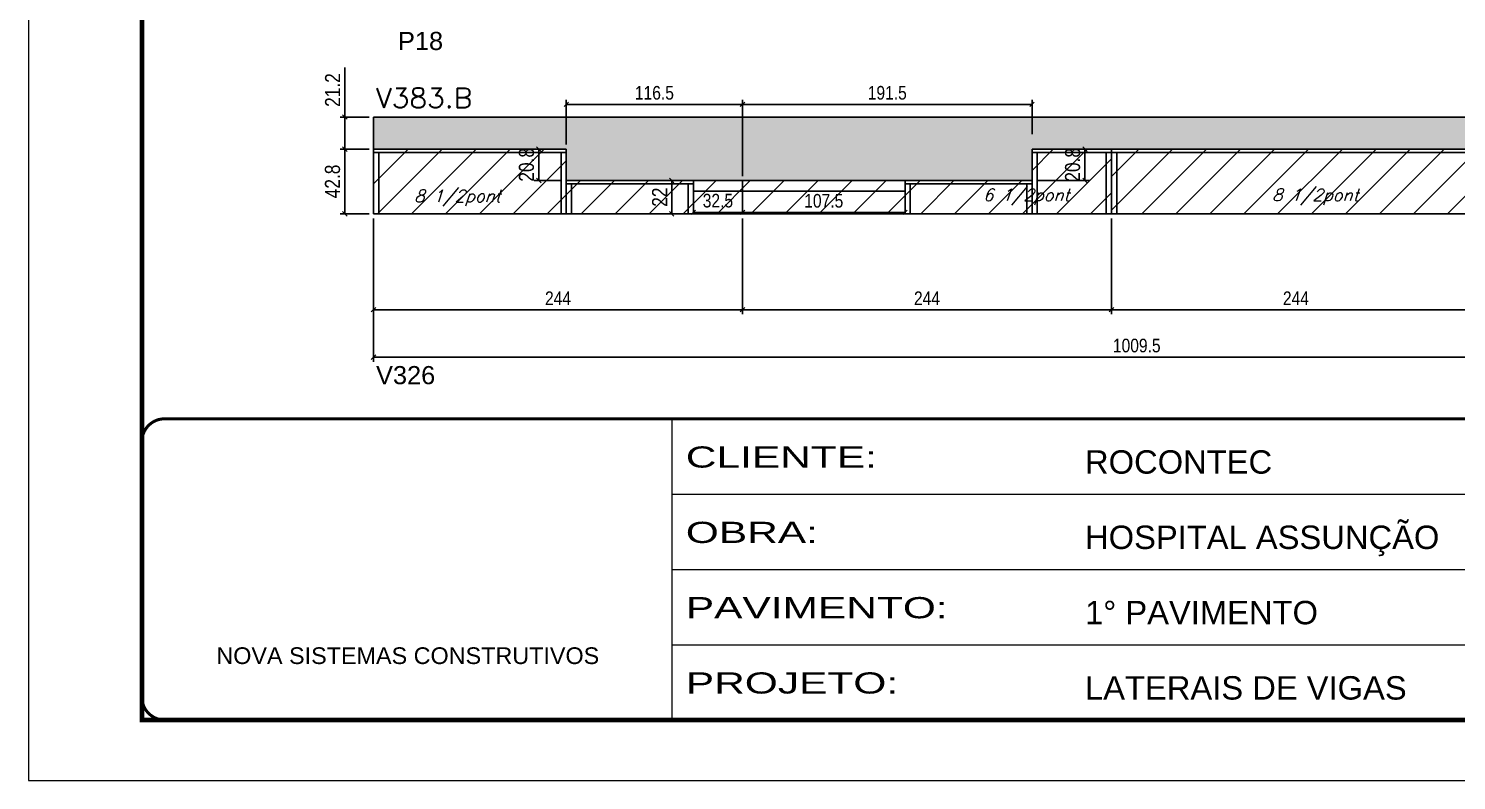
# Model space of a CAD drawing. Extents: x 137137 to 143418, y 10464 to 34486.
# Drawn here: x 138736 to 139680, y 27693 to 28190 of the extents above; entities that cross this region are included whole.
import ezdxf

# ---------------------------------------------------------------- set-up
doc = ezdxf.new("R2010")
doc.units = 0
doc.linetypes.add('CONTINUO', pattern=[0])
doc.linetypes.add('DASHED', pattern=[0.75, 0.5, -0.25])
for name, color, linetype in [('5', 5, 'Continuous'), ('COTA', 241, 'Continuous'), ('Painéis', 200, 'Continuous'), ('SARR_2.2x7', 40, 'Continuous'), ('SARR_3.5x7', 81, 'Continuous'), ('texto', 7, 'Continuous')]:
    doc.layers.add(name, color=color, linetype=linetype)
for name, color, linetype, lineweight in [('Escoras', 2, 'Continuous', 25), ('Folhas', 255, 'Continuous', 9), ('Hachura', 251, 'Continuous', 9), ('SARRAFO DE PRESSAO', 251, 'DASHED', 9), ('Texto Seção', 7, 'Continuous', 15)]:
    doc.layers.add(name, color=color, linetype=linetype, lineweight=lineweight)
doc.styles.add('ARIAL', font='arial.ttf')
doc.styles.add('COTA TECNICA', font='techl___.ttf', dxfattribs={"height": 10})
doc.styles.add('COTA TECNICA-50', font='techl___.ttf', dxfattribs={"height": 9})
doc.styles.add('REGUA-120', font='ROMANS.shx', dxfattribs={"height": 15})
doc.styles.add('Romans', font='romans.shx')
doc.styles.get("Standard").update_dxf_attribs({"font": 'arial.ttf'})
doc.styles.add('Tecnologia', font='')
doc.styles.get('Tecnologia').set_extended_font_data('Forgotten Futurist')
doc.dimstyles.new('COTA PAINEL-50', dxfattribs={"dimtxt": 9, "dimasz": 3, "dimexe": 3, "dimexo": 3, "dimgap": 3, "dimtad": 1, "dimdec": 1, "dimzin": 12, "dimdsep": 46, "dimtxsty": 'COTA TECNICA-50', "dimblk1": 'OBLIQUE', "dimblk2": 'OBLIQUE', "dimsah": 1, "dimcen": 0.9, "dimclrd": 4, "dimclre": 4, "dimclrt": 240, "dimadec": 1, "dimazin": 3, "dimtfac": 1, "dimtdec": 1, "dimtmove": 0, "dimatfit": 3, "dimfxl": 1, "dimtolj": 1, "dimtzin": 12, "dimarcsym": 0})
doc.dimstyles.new('PAINEL', dxfattribs={"dimtxt": 10, "dimasz": 3, "dimexe": 3, "dimexo": 3, "dimgap": 3, "dimtad": 1, "dimdec": 1, "dimzin": 12, "dimdsep": 46, "dimtxsty": 'COTA TECNICA', "dimblk1": 'OBLIQUE', "dimblk2": 'OBLIQUE', "dimsah": 1, "dimcen": 0.9, "dimclrd": 4, "dimclre": 4, "dimclrt": 240, "dimadec": 1, "dimazin": 3, "dimtfac": 1, "dimtdec": 1, "dimtmove": 0, "dimatfit": 3, "dimfxl": 1, "dimtolj": 1, "dimtzin": 12, "dimarcsym": 0})
pattern_1 = [(45, (9127.53, 1299.576), (-11.2253202, 11.2253202), [])]

# ---------------------------------------------------------------- blocks, each defined once
blk = doc.blocks.new('9999999999')
at = {"color": 30, "linetype": 'CONTINUO'}
for p, q in [((98564.56, 34230.21), (98564.56, 34429.45)), ((98564.56, 34379.64), (99583.98, 34379.64)), ((98564.56, 34329.83), (99487.98, 34329.83)), ((98564.56, 34280.02), (99487.98, 34280.02))]:
    blk.add_line(p, q, dxfattribs=at)
at = {"color": 30, "linetype": 'CONTINUO', "const_width": 2}
blk.add_lwpolyline([(99583.98, 34230.21), (99583.98, 34414.45, 0.414214), (99568.98, 34429.45), (98228.98, 34429.45, 0.414214), (98213.98, 34414.45), (98213.98, 34245.21, 0.414214), (98228.98, 34230.21), (99583.98, 34230.21)], format="xyb", dxfattribs=at)
at = {"layer": 'Folhas'}
blk.add_lwpolyline([(98138.98, 34190.21), (99623.98, 34190.21), (99623.98, 35240.21), (98138.98, 35240.21)], close=True, dxfattribs=at)
at = {"layer": 'Folhas', "color": 30, "const_width": 3}
blk.add_lwpolyline([(98213.98, 34230.21), (99583.98, 34230.21), (99583.98, 35200.21), (98213.98, 35200.21)], close=True, dxfattribs=at)
at = {"color": 7, "linetype": 'Continuous', "ltscale": 5, "style": 'ARIAL'}
for s, height, p in [('ROCONTEC', 15.483, (98837.68, 34393.13)), ('HOSPITAL ASSUNÇÃO', 15.4829, (98837.68, 34343.32)), ('1° PAVIMENTO', 15.4829, (98837.68, 34293.51)), ('NOVA SISTEMAS CONSTRUTIVOS', 11.0592, (98263.19, 34267.21)), ('LATERAIS DE VIGAS', 15.4829, (98837.68, 34243.7))]:
    blk.add_text(s, height=height, dxfattribs=at).set_placement(p)
at = {"layer": 'Folhas', "color": 7, "style": 'Tecnologia', "width": 1.5}
for s, p in [('CLIENTE:', (98573.65, 34397.17)), ('OBRA:', (98573.65, 34347.31)), ('PAVIMENTO:', (98573.65, 34297.5)), ('PROJETO:', (98573.65, 34247.69))]:
    blk.add_text(s, height=14, dxfattribs=at).set_placement(p)
blk = doc.blocks.new('_Oblique')
at = {"color": 0, "linetype": 'ByBlock', "lineweight": -2}
blk.add_line((-0.5, -0.5), (0.5, 0.5), dxfattribs=at)
blk = doc.blocks.new('*D625')
at = {"layer": 'COTA', "color": 4, "linetype": 'ByBlock', "lineweight": -2, "transparency": 16777216}
for p, q in [((139088.45, 28110.55), (139070.23, 28110.55)), ((139073.23, 28110.55), (139073.23, 28089.75)), ((139088.45, 28089.75), (139070.23, 28089.75))]:
    blk.add_line(p, q, dxfattribs=at)
at = {"layer": 'Defpoints', "color": 0, "linetype": 'ByBlock', "transparency": 16777216}
for p in [(139091.45, 28110.55), (139073.23, 28089.75), (139091.45, 28089.75)]:
    blk.add_point(p, dxfattribs=at)
at = {"layer": 'COTA', "color": 4, "linetype": 'ByBlock', "lineweight": -2, "transparency": 16777216, "xscale": 3, "yscale": 3, "zscale": 3}
for p, rotation in [((139073.23, 28110.55), 90), ((139073.23, 28089.75), 270)]:
    blk.add_blockref('_Oblique', p, dxfattribs=dict(at, rotation=rotation))
at = {"layer": 'COTA', "color": 240, "linetype": 'ByBlock', "transparency": 16777216, "insert": (139065.1, 28100.15), "char_height": 10, "attachment_point": 5, "rotation": 90, "style": 'COTA TECNICA'}
blk.add_mtext('\\A1;20.8', dxfattribs=at)
blk = doc.blocks.new('*D626')
at = {"layer": 'COTA', "color": 4, "linetype": 'ByBlock', "lineweight": -2, "transparency": 16777216}
for p, q in [((139402.45, 28110.55), (139437.45, 28110.55)), ((139434.45, 28110.55), (139434.45, 28089.75)), ((139402.45, 28089.75), (139437.45, 28089.75))]:
    blk.add_line(p, q, dxfattribs=at)
at = {"layer": 'Defpoints', "color": 0, "linetype": 'ByBlock', "transparency": 16777216}
for p in [(139399.45, 28110.55), (139399.45, 28089.75), (139434.45, 28089.75)]:
    blk.add_point(p, dxfattribs=at)
at = {"layer": 'COTA', "color": 4, "linetype": 'ByBlock', "lineweight": -2, "transparency": 16777216, "xscale": 3, "yscale": 3, "zscale": 3}
for p, rotation in [((139434.45, 28110.55), 90), ((139434.45, 28089.75), 270)]:
    blk.add_blockref('_Oblique', p, dxfattribs=dict(at, rotation=rotation))
at = {"layer": 'COTA', "color": 240, "linetype": 'ByBlock', "transparency": 16777216, "insert": (139426.33, 28100.15), "char_height": 10, "attachment_point": 5, "rotation": 90, "style": 'COTA TECNICA'}
blk.add_mtext('\\A1;20.8', dxfattribs=at)
blk = doc.blocks.new('*D576')
at = {"layer": 'COTA', "color": 4, "linetype": 'ByBlock', "lineweight": -2, "transparency": 16777216}
for p, q in [((138960.95, 28110.55), (138941.93, 28110.55)), ((138944.93, 28110.55), (138944.93, 28067.75)), ((138960.95, 28067.75), (138941.93, 28067.75))]:
    blk.add_line(p, q, dxfattribs=at)
at = {"layer": 'Defpoints', "color": 0, "linetype": 'ByBlock', "transparency": 16777216}
for p in [(138963.95, 28110.55), (138944.93, 28067.75), (138963.95, 28067.75)]:
    blk.add_point(p, dxfattribs=at)
at = {"layer": 'COTA', "color": 4, "linetype": 'ByBlock', "lineweight": -2, "transparency": 16777216, "xscale": 3, "yscale": 3, "zscale": 3}
for p, rotation in [((138944.93, 28110.55), 90), ((138944.93, 28067.75), 270)]:
    blk.add_blockref('_Oblique', p, dxfattribs=dict(at, rotation=rotation))
at = {"layer": 'COTA', "color": 240, "linetype": 'ByBlock', "transparency": 16777216, "insert": (138936.84, 28089.15), "char_height": 10, "attachment_point": 5, "rotation": 90, "style": 'COTA TECNICA'}
blk.add_mtext('\\A1;42.8', dxfattribs=at)
blk = doc.blocks.new('*D577')
at = {"layer": 'COTA', "color": 4, "linetype": 'ByBlock', "lineweight": -2, "transparency": 16777216}
for p, q in [((138944.93, 28131.75), (138944.93, 28164.48)), ((138960.95, 28131.75), (138941.93, 28131.75)), ((138944.93, 28110.55), (138944.93, 28131.75)), ((138960.95, 28110.55), (138941.93, 28110.55))]:
    blk.add_line(p, q, dxfattribs=at)
at = {"layer": 'Defpoints', "color": 0, "linetype": 'ByBlock', "transparency": 16777216}
for p in [(138944.93, 28131.75), (138963.95, 28131.75), (138963.95, 28110.55)]:
    blk.add_point(p, dxfattribs=at)
at = {"layer": 'COTA', "color": 4, "linetype": 'ByBlock', "lineweight": -2, "transparency": 16777216, "xscale": 3, "yscale": 3, "zscale": 3}
for p, rotation in [((138944.93, 28131.75), 90), ((138944.93, 28110.55), 270)]:
    blk.add_blockref('_Oblique', p, dxfattribs=dict(at, rotation=rotation))
at = {"layer": 'COTA', "color": 240, "linetype": 'ByBlock', "transparency": 16777216, "insert": (138936.87, 28149.62), "char_height": 10, "attachment_point": 5, "rotation": 90, "style": 'COTA TECNICA'}
blk.add_mtext('\\A1;21.2', dxfattribs=at)
blk = doc.blocks.new('*D630')
at = {"layer": 'COTA', "color": 4, "linetype": 'ByBlock', "lineweight": -2, "transparency": 16777216}
for p, q in [((139172.45, 28089.75), (139158.14, 28089.75)), ((139161.14, 28067.75), (139161.14, 28089.75)), ((139172.45, 28067.75), (139158.14, 28067.75))]:
    blk.add_line(p, q, dxfattribs=at)
at = {"layer": 'Defpoints', "color": 0, "linetype": 'ByBlock', "transparency": 16777216}
for p in [(139161.14, 28089.75), (139175.45, 28089.75), (139175.45, 28067.75)]:
    blk.add_point(p, dxfattribs=at)
at = {"layer": 'COTA', "color": 4, "linetype": 'ByBlock', "lineweight": -2, "transparency": 16777216, "xscale": 3, "yscale": 3, "zscale": 3}
for p, rotation in [((139161.14, 28089.75), 90), ((139161.14, 28067.75), 270)]:
    blk.add_blockref('_Oblique', p, dxfattribs=dict(at, rotation=rotation))
at = {"layer": 'COTA', "color": 240, "linetype": 'ByBlock', "transparency": 16777216, "insert": (139153.14, 28078.75), "char_height": 10, "attachment_point": 5, "rotation": 90, "style": 'COTA TECNICA'}
blk.add_mtext('\\A1;22', dxfattribs=at)
blk = doc.blocks.new('*D579')
at = {"layer": 'Defpoints', "color": 0, "linetype": 'ByBlock', "transparency": 16777216}
for p in [(138963.95, 28067.75), (139207.95, 28067.75), (139207.95, 28004.33)]:
    blk.add_point(p, dxfattribs=at)
at = {"layer": 'Escoras', "color": 4, "linetype": 'ByBlock', "lineweight": -2, "transparency": 16777216}
for p, q in [((138963.95, 28064.75), (138963.95, 28001.33)), ((139207.95, 28064.75), (139207.95, 28001.33)), ((138963.95, 28004.33), (139207.95, 28004.33))]:
    blk.add_line(p, q, dxfattribs=at)
at = {"layer": 'Escoras', "color": 4, "linetype": 'ByBlock', "lineweight": -2, "transparency": 16777216, "xscale": 3, "yscale": 3, "zscale": 3, "rotation": 180}
blk.add_blockref('_Oblique', (138963.95, 28004.33), dxfattribs=at)
at = {"layer": 'Escoras', "color": 4, "linetype": 'ByBlock', "lineweight": -2, "transparency": 16777216, "xscale": 3, "yscale": 3, "zscale": 3}
blk.add_blockref('_Oblique', (139207.95, 28004.33), dxfattribs=at)
at = {"layer": 'Escoras', "color": 240, "linetype": 'ByBlock', "transparency": 16777216, "insert": (139085.95, 28011.89), "char_height": 9, "attachment_point": 5, "style": 'COTA TECNICA-50'}
blk.add_mtext('\\A1;244', dxfattribs=at)
blk = doc.blocks.new('*D580')
at = {"layer": 'Defpoints', "color": 0, "linetype": 'ByBlock', "transparency": 16777216}
for p in [(139207.95, 28067.75), (139315.45, 28068.7), (139315.45, 28067.75)]:
    blk.add_point(p, dxfattribs=at)
at = {"layer": 'Escoras', "color": 4, "linetype": 'ByBlock', "lineweight": -2, "transparency": 16777216}
for p, q in [((139207.95, 28070.75), (139207.95, 28071.7)), ((139207.95, 28068.7), (139315.45, 28068.7)), ((139315.45, 28070.75), (139315.45, 28071.7))]:
    blk.add_line(p, q, dxfattribs=at)
at = {"layer": 'Escoras', "color": 4, "linetype": 'ByBlock', "lineweight": -2, "transparency": 16777216, "xscale": 3, "yscale": 3, "zscale": 3, "rotation": 180}
blk.add_blockref('_Oblique', (139207.95, 28068.7), dxfattribs=at)
at = {"layer": 'Escoras', "color": 4, "linetype": 'ByBlock', "lineweight": -2, "transparency": 16777216, "xscale": 3, "yscale": 3, "zscale": 3}
blk.add_blockref('_Oblique', (139315.45, 28068.7), dxfattribs=at)
at = {"layer": 'Escoras', "color": 240, "linetype": 'ByBlock', "transparency": 16777216, "insert": (139261.7, 28076.3), "char_height": 9, "attachment_point": 5, "style": 'COTA TECNICA-50'}
blk.add_mtext('\\A1;107.5', dxfattribs=at)
blk = doc.blocks.new('*D631')
at = {"layer": 'Defpoints', "color": 0, "linetype": 'ByBlock', "transparency": 16777216}
for p in [(139207.95, 28067.75), (139451.95, 28067.75), (139451.95, 28004.33)]:
    blk.add_point(p, dxfattribs=at)
at = {"layer": 'Escoras', "color": 4, "linetype": 'ByBlock', "lineweight": -2, "transparency": 16777216}
for p, q in [((139207.95, 28064.75), (139207.95, 28001.33)), ((139451.95, 28064.75), (139451.95, 28001.33)), ((139207.95, 28004.33), (139451.95, 28004.33))]:
    blk.add_line(p, q, dxfattribs=at)
at = {"layer": 'Escoras', "color": 4, "linetype": 'ByBlock', "lineweight": -2, "transparency": 16777216, "xscale": 3, "yscale": 3, "zscale": 3, "rotation": 180}
blk.add_blockref('_Oblique', (139207.95, 28004.33), dxfattribs=at)
at = {"layer": 'Escoras', "color": 4, "linetype": 'ByBlock', "lineweight": -2, "transparency": 16777216, "xscale": 3, "yscale": 3, "zscale": 3}
blk.add_blockref('_Oblique', (139451.95, 28004.33), dxfattribs=at)
at = {"layer": 'Escoras', "color": 240, "linetype": 'ByBlock', "transparency": 16777216, "insert": (139329.95, 28011.89), "char_height": 9, "attachment_point": 5, "style": 'COTA TECNICA-50'}
blk.add_mtext('\\A1;244', dxfattribs=at)
blk = doc.blocks.new('*D632')
at = {"layer": 'Defpoints', "color": 0, "linetype": 'ByBlock', "transparency": 16777216}
for p in [(139451.95, 28067.75), (139695.95, 28067.75), (139695.95, 28004.33)]:
    blk.add_point(p, dxfattribs=at)
at = {"layer": 'Escoras', "color": 4, "linetype": 'ByBlock', "lineweight": -2, "transparency": 16777216}
for p, q in [((139451.95, 28064.75), (139451.95, 28001.33)), ((139695.95, 28064.75), (139695.95, 28001.33)), ((139451.95, 28004.33), (139695.95, 28004.33))]:
    blk.add_line(p, q, dxfattribs=at)
at = {"layer": 'Escoras', "color": 4, "linetype": 'ByBlock', "lineweight": -2, "transparency": 16777216, "xscale": 3, "yscale": 3, "zscale": 3, "rotation": 180}
blk.add_blockref('_Oblique', (139451.95, 28004.33), dxfattribs=at)
at = {"layer": 'Escoras', "color": 4, "linetype": 'ByBlock', "lineweight": -2, "transparency": 16777216, "xscale": 3, "yscale": 3, "zscale": 3}
blk.add_blockref('_Oblique', (139695.95, 28004.33), dxfattribs=at)
at = {"layer": 'Escoras', "color": 240, "linetype": 'ByBlock', "transparency": 16777216, "insert": (139573.95, 28011.89), "char_height": 9, "attachment_point": 5, "style": 'COTA TECNICA-50'}
blk.add_mtext('\\A1;244', dxfattribs=at)
blk = doc.blocks.new('*D633')
at = {"layer": 'Defpoints', "color": 0, "linetype": 'ByBlock', "transparency": 16777216}
for p in [(139175.45, 28068.7), (139175.45, 28068.7), (139207.95, 28068.7)]:
    blk.add_point(p, dxfattribs=at)
at = {"layer": 'Escoras', "color": 4, "linetype": 'ByBlock', "lineweight": -2, "transparency": 16777216}
blk.add_line((139207.95, 28068.7), (139175.45, 28068.7), dxfattribs=at)
at = {"layer": 'Escoras', "color": 4, "linetype": 'ByBlock', "lineweight": -2, "transparency": 16777216, "xscale": 3, "yscale": 3, "zscale": 3, "rotation": 180}
blk.add_blockref('_Oblique', (139175.45, 28068.7), dxfattribs=at)
at = {"layer": 'Escoras', "color": 4, "linetype": 'ByBlock', "lineweight": -2, "transparency": 16777216, "xscale": 3, "yscale": 3, "zscale": 3}
blk.add_blockref('_Oblique', (139207.95, 28068.7), dxfattribs=at)
at = {"layer": 'Escoras', "color": 240, "linetype": 'ByBlock', "transparency": 16777216, "insert": (139191.7, 28076.4), "char_height": 9, "attachment_point": 5, "style": 'COTA TECNICA-50'}
blk.add_mtext('\\A1;32.5', dxfattribs=at)
blk = doc.blocks.new('*D634')
at = {"layer": 'Defpoints', "color": 0, "linetype": 'ByBlock', "transparency": 16777216}
for p in [(139207.95, 28140.13), (139091.45, 28110.55), (139207.95, 28089.75)]:
    blk.add_point(p, dxfattribs=at)
at = {"layer": 'Escoras', "color": 4, "linetype": 'ByBlock', "lineweight": -2, "transparency": 16777216}
for p, q in [((139091.45, 28113.55), (139091.45, 28143.13)), ((139207.95, 28092.75), (139207.95, 28143.13)), ((139091.45, 28140.13), (139207.95, 28140.13))]:
    blk.add_line(p, q, dxfattribs=at)
at = {"layer": 'Escoras', "color": 4, "linetype": 'ByBlock', "lineweight": -2, "transparency": 16777216, "xscale": 3, "yscale": 3, "zscale": 3, "rotation": 180}
blk.add_blockref('_Oblique', (139091.45, 28140.13), dxfattribs=at)
at = {"layer": 'Escoras', "color": 4, "linetype": 'ByBlock', "lineweight": -2, "transparency": 16777216, "xscale": 3, "yscale": 3, "zscale": 3}
blk.add_blockref('_Oblique', (139207.95, 28140.13), dxfattribs=at)
at = {"layer": 'Escoras', "color": 240, "linetype": 'ByBlock', "transparency": 16777216, "insert": (139149.7, 28147.73), "char_height": 9, "attachment_point": 5, "style": 'COTA TECNICA-50'}
blk.add_mtext('\\A1;116.5', dxfattribs=at)
blk = doc.blocks.new('*D581')
at = {"layer": 'Defpoints', "color": 0, "linetype": 'ByBlock', "transparency": 16777216}
for p in [(139207.95, 28140.13), (139399.45, 28117.43), (139207.95, 28089.75)]:
    blk.add_point(p, dxfattribs=at)
at = {"layer": 'Escoras', "color": 4, "linetype": 'ByBlock', "lineweight": -2, "transparency": 16777216}
for p, q in [((139207.95, 28092.75), (139207.95, 28143.13)), ((139399.45, 28120.43), (139399.45, 28143.13)), ((139399.45, 28140.13), (139207.95, 28140.13))]:
    blk.add_line(p, q, dxfattribs=at)
at = {"layer": 'Escoras', "color": 4, "linetype": 'ByBlock', "lineweight": -2, "transparency": 16777216, "xscale": 3, "yscale": 3, "zscale": 3, "rotation": 180}
blk.add_blockref('_Oblique', (139207.95, 28140.13), dxfattribs=at)
at = {"layer": 'Escoras', "color": 4, "linetype": 'ByBlock', "lineweight": -2, "transparency": 16777216, "xscale": 3, "yscale": 3, "zscale": 3}
blk.add_blockref('_Oblique', (139399.45, 28140.13), dxfattribs=at)
at = {"layer": 'Escoras', "color": 240, "linetype": 'ByBlock', "transparency": 16777216, "insert": (139303.7, 28147.76), "char_height": 9, "attachment_point": 5, "style": 'COTA TECNICA-50'}
blk.add_mtext('\\A1;191.5', dxfattribs=at)
blk = doc.blocks.new('*D561')
at = {"layer": 'Defpoints', "color": 0, "linetype": 'ByBlock', "transparency": 16777216}
for p in [(138963.95, 28067.75), (139973.45, 28067.75), (139973.45, 27972.93)]:
    blk.add_point(p, dxfattribs=at)
at = {"layer": 'Escoras', "color": 4, "linetype": 'ByBlock', "lineweight": -2, "transparency": 16777216}
for p, q in [((138963.95, 28064.75), (138963.95, 27969.93)), ((139973.45, 28064.75), (139973.45, 27969.93)), ((138963.95, 27972.93), (139973.45, 27972.93))]:
    blk.add_line(p, q, dxfattribs=at)
at = {"layer": 'Escoras', "color": 4, "linetype": 'ByBlock', "lineweight": -2, "transparency": 16777216, "xscale": 3, "yscale": 3, "zscale": 3, "rotation": 180}
blk.add_blockref('_Oblique', (138963.95, 27972.93), dxfattribs=at)
at = {"layer": 'Escoras', "color": 4, "linetype": 'ByBlock', "lineweight": -2, "transparency": 16777216, "xscale": 3, "yscale": 3, "zscale": 3}
blk.add_blockref('_Oblique', (139973.45, 27972.93), dxfattribs=at)
at = {"layer": 'Escoras', "color": 240, "linetype": 'ByBlock', "transparency": 16777216, "insert": (139468.7, 27980.56), "char_height": 9, "attachment_point": 5, "style": 'COTA TECNICA-50'}
blk.add_mtext('\\A1;1009.5', dxfattribs=at)

msp = doc.modelspace()

# ---------------------------------------------------------------- hatches: boundary and pattern name
at = {"layer": 'COTA', "linetype": 'ByBlock'}
h = msp.add_hatch(dxfattribs=at)
h.set_pattern_fill('AR-CONC', color=256, scale=0.03)
h.set_pattern_definition([(50, (-47368.201, -1742.5657), (5.46554007, -0.47817257), [0.5715, -6.2865]), (355, (-47368.201, -1742.5657), (-1.05730264, 5.73170536), [0.4572, -5.02921753]), (100.4514447, (-47367.7454, -1742.6055), (4.40823741, 5.25353256), [0.48570026, -5.34270734]), (46.1842, (-47368.201, -1741.0417), (8.13237123, -1.26126984), [0.85725, -9.42975]), (96.6355576, (-47367.523, -1741.147), (7.12212402, 7.42278374), [0.7285507, -8.01406824]), (351.184151, (-47368.201, -1741.042), (7.12212402, 7.42278374), [0.685799, -7.54379196]), (21, (-47367.439, -1741.4227), (4.54843174, -3.06795595), [0.5715, -6.2865]), (326, (-47367.439, -1741.4227), (1.85406085, 5.52563898), [0.4572, -5.0292]), (71.451445, (-47367.06, -1741.6783), (6.40249258, 2.45768307), [0.48570026, -5.34269813]), (37.5, (-47368.201, -1742.5657), (0.092658098, 2.536651166), [0, -4.96824, 0, -5.1054, 0, -5.04825]), (7.5, (-47368.201, -1742.5657), (2.004589875, 3.005417245), [0, -2.91084, 0, -4.85394, 0, -1.92405]), (327.5, (-47369.9002, -1742.5657), (4.067717855, -0.17186232), [0, -1.905, 0, -5.9436, 0, -7.8867]), (317.5, (-47370.662, -1742.5657), (4.44387544, 0.76279473), [0, -2.4765, 0, -3.94716, 0, -5.6007])])
h.paths.add_polyline_path([(139399.45, 28110.55), (139451.95, 28110.55), (139774.06, 28110.55), (139774.06, 28089.75), (139973.45, 28089.75), (139973.45, 28131.75), (139455.95, 28131.75), (138963.95, 28131.75), (138963.95, 28110.55), (139091.45, 28110.55), (139091.45, 28089.75), (139399.45, 28089.75)])
at = {"layer": 'Hachura', "linetype": 'ByBlock'}
h = msp.add_hatch(dxfattribs=at)
h.set_pattern_fill('ANSI31', color=256, scale=5)
h.set_pattern_definition(pattern_1)
h.paths.add_polyline_path([(139063.95, 28067.75), (139182.95, 28067.75), (139175.39, 28067.75), (139175.51, 28089.75), (139091.45, 28089.75), (139091.45, 28110.55), (138963.95, 28110.55), (138963.95, 28067.75)])
h = msp.add_hatch(dxfattribs=at)
h.set_pattern_fill('ANSI31', color=256, scale=5)
h.set_pattern_definition(pattern_1)
h.paths.add_polyline_path([(139286.95, 28067.75), (139167.95, 28067.75), (139175.51, 28067.75), (139175.39, 28089.75), (139399.45, 28089.75), (139399.45, 28110.55), (139451.95, 28110.55), (139451.95, 28067.75)])
h = msp.add_hatch(dxfattribs=at)
h.set_pattern_fill('ANSI31', color=256, scale=5)
h.set_pattern_definition([(45, (9857.53, 1299.576), (-11.2253202, 11.2253202), [])])
h.paths.add_polyline_path([(139695.95, 28067.75), (139695.95, 28110.55), (139451.95, 28110.55), (139451.95, 28067.75)])

# ---------------------------------------------------------------- linework, layer by layer
at = {"layer": 'COTA', "linetype": 'ByBlock'}
for p, q in [((139455.95, 28131.75), (138963.95, 28131.75)), ((138963.95, 28110.55), (138963.95, 28131.75)), ((139973.45, 28131.75), (139455.95, 28131.75))]:
    msp.add_line(p, q, dxfattribs=at)
at = {"layer": 'Painéis', "linetype": 'ByBlock'}
for p, q in [((139091.45, 28110.55), (138963.95, 28110.55)), ((138963.95, 28110.55), (138963.95, 28067.75)), ((139091.45, 28110.55), (139091.45, 28089.75)), ((139451.95, 28110.55), (139399.45, 28110.55)), ((139399.45, 28110.55), (139399.45, 28089.75)), ((139451.95, 28110.55), (139451.95, 28067.75)), ((139773.45, 28110.55), (139451.95, 28110.55)), ((139451.95, 28110.55), (139451.95, 28067.75)), ((139399.45, 28089.75), (139091.45, 28089.75)), ((139207.95, 28067.75), (139207.95, 28089.75)), ((139091.45, 28067.75), (138963.95, 28067.75)), ((139451.95, 28067.75), (139091.45, 28067.75)), ((139773.45, 28067.75), (139451.95, 28067.75))]:
    msp.add_line(p, q, dxfattribs=at)
at = {"layer": 'SARR_2.2x7', "linetype": 'Continuous'}
for p, q in [((139091.45, 28108.35), (138963.95, 28108.35)), ((139451.95, 28108.35), (139399.45, 28108.35)), ((139695.95, 28108.35), (139451.95, 28108.35)), ((139175.45, 28087.55), (139091.45, 28087.55)), ((139175.45, 28087.55), (139175.45, 28089.75)), ((139315.45, 28087.55), (139315.45, 28089.75)), ((139315.45, 28087.55), (139399.45, 28087.55)), ((139175.45, 28082.75), (139207.95, 28082.75)), ((139315.45, 28082.75), (139207.95, 28082.75))]:
    msp.add_line(p, q, dxfattribs=at)
at = {"layer": 'SARR_3.5x7'}
for p, q in [((138967.45, 28108.35), (138967.45, 28067.75)), ((139087.95, 28108.35), (139087.95, 28067.75)), ((139402.91, 28108.35), (139402.91, 28067.75)), ((139448.49, 28108.35), (139448.49, 28067.75)), ((139455.45, 28108.35), (139455.45, 28067.75)), ((139091.45, 28089.75), (139091.45, 28067.75)), ((139094.95, 28087.55), (139094.95, 28067.75)), ((139171.99, 28087.55), (139171.99, 28067.75)), ((139175.45, 28087.55), (139175.45, 28067.75)), ((139315.45, 28087.55), (139315.45, 28067.75)), ((139318.91, 28087.55), (139318.91, 28067.75)), ((139395.95, 28087.55), (139395.95, 28067.75)), ((139399.45, 28089.75), (139399.45, 28067.75))]:
    msp.add_line(p, q, dxfattribs=at)

# ---------------------------------------------------------------- block references
at = {"layer": 'SARRAFO DE PRESSAO', "color": 6, "linetype": 'ByBlock'}
msp.add_blockref('9999999999', (40596.81, -6497.3), dxfattribs=at)

# ---------------------------------------------------------------- texts
at = {"layer": '5', "linetype": 'Continuous'}
for s, p in [('P18', (138980.13, 28176.1)), ('V326', (138965.6, 27955.02))]:
    msp.add_text(s, height=12, rotation=359.99996, dxfattribs=at).set_placement(p)
at = {"layer": 'texto', "color": 2, "char_height": 8, "attachment_point": 5, "style": 'Romans'}
for s, insert in [('{\\Q19;\\C256;8 1/2pont}', (139019.36, 28078.19)), ('{\\Q19;\\C256;6 1/2pont}', (139395.56, 28078.89)), ('{\\Q19;\\C256;8 1/2pont}', (139586.75, 28078.89))]:
    msp.add_mtext(s, dxfattribs=dict(at, insert=insert))
at = {"layer": 'Texto Seção', "style": 'REGUA-120', "width": 1.05}
msp.add_text('V383.B', height=13, dxfattribs=at).set_placement((138965.45, 28137.94))

# ---------------------------------------------------------------- dimensions: what is measured, and where the dimension line sits
at = {"layer": 'COTA', "linetype": 'ByBlock'}
for base, p1, p2, picture, middle in [((138944.93, 28131.75), (138963.95, 28110.55), (138963.95, 28131.75), '*D577', (138936.87, 28149.62)), ((138944.93, 28067.75), (138963.95, 28110.55), (138963.95, 28067.75), '*D576', (138936.84, 28089.15)), ((139161.14, 28089.75), (139175.45, 28067.75), (139175.45, 28089.75), '*D630', (139153.14, 28078.75))]:
    dim = msp.add_linear_dim(base=base, p1=p1, p2=p2, angle=90, dimstyle='PAINEL', dxfattribs=at)
    dim.commit()
    dim.dimension.update_dxf_attribs({"geometry": picture, "text_midpoint": middle})
for base, p1, p2, picture, middle in [((139073.23, 28089.75), (139091.45, 28110.55), (139091.45, 28089.75), '*D625', (139073.23, 28100.15)), ((139434.45, 28089.75), (139399.45, 28110.55), (139399.45, 28089.75), '*D626', (139434.45, 28100.15))]:
    dim = msp.add_linear_dim(base=base, p1=p1, p2=p2, angle=90, dimstyle='PAINEL', dxfattribs=at)
    dim.commit()
    dim.dimension.update_dxf_attribs({"geometry": picture, "text_midpoint": middle, "dimtype": 160})
at = {"layer": 'Escoras', "linetype": 'ByBlock'}
for base, p1, p2, picture, middle in [((139207.95, 28140.13), (139091.45, 28110.55), (139207.95, 28089.75), '*D634', (139149.7, 28147.73)), ((139207.95, 28140.13), (139399.45, 28117.43), (139207.95, 28089.75), '*D581', (139303.7, 28147.76)), ((139315.45, 28068.7), (139207.95, 28067.75), (139315.45, 28067.75), '*D580', (139261.7, 28076.3)), ((139207.95, 28004.33), (138963.95, 28067.75), (139207.95, 28067.75), '*D579', (139085.95, 28011.89)), ((139973.45, 27972.93), (138963.95, 28067.75), (139973.45, 28067.75), '*D561', (139468.7, 27980.56)), ((139451.95, 28004.33), (139207.95, 28067.75), (139451.95, 28067.75), '*D631', (139329.95, 28011.89)), ((139695.95, 28004.33), (139451.95, 28067.75), (139695.95, 28067.75), '*D632', (139573.95, 28011.89))]:
    dim = msp.add_linear_dim(base=base, p1=p1, p2=p2, dimstyle='COTA PAINEL-50', override={"dimarcsym": 1}, dxfattribs=at)
    dim.commit()
    dim.dimension.update_dxf_attribs({"geometry": picture, "text_midpoint": middle})
dim = msp.add_linear_dim(base=(139175.45, 28068.7), p1=(139207.95, 28068.7), p2=(139175.45, 28068.7), dimstyle='COTA PAINEL-50', override={"dimarcsym": 1}, dxfattribs=at)
dim.commit()
dim.dimension.update_dxf_attribs({"geometry": '*D633', "text_midpoint": (139191.7, 28068.7), "dimtype": 160})

doc.saveas('drawing.dxf')
